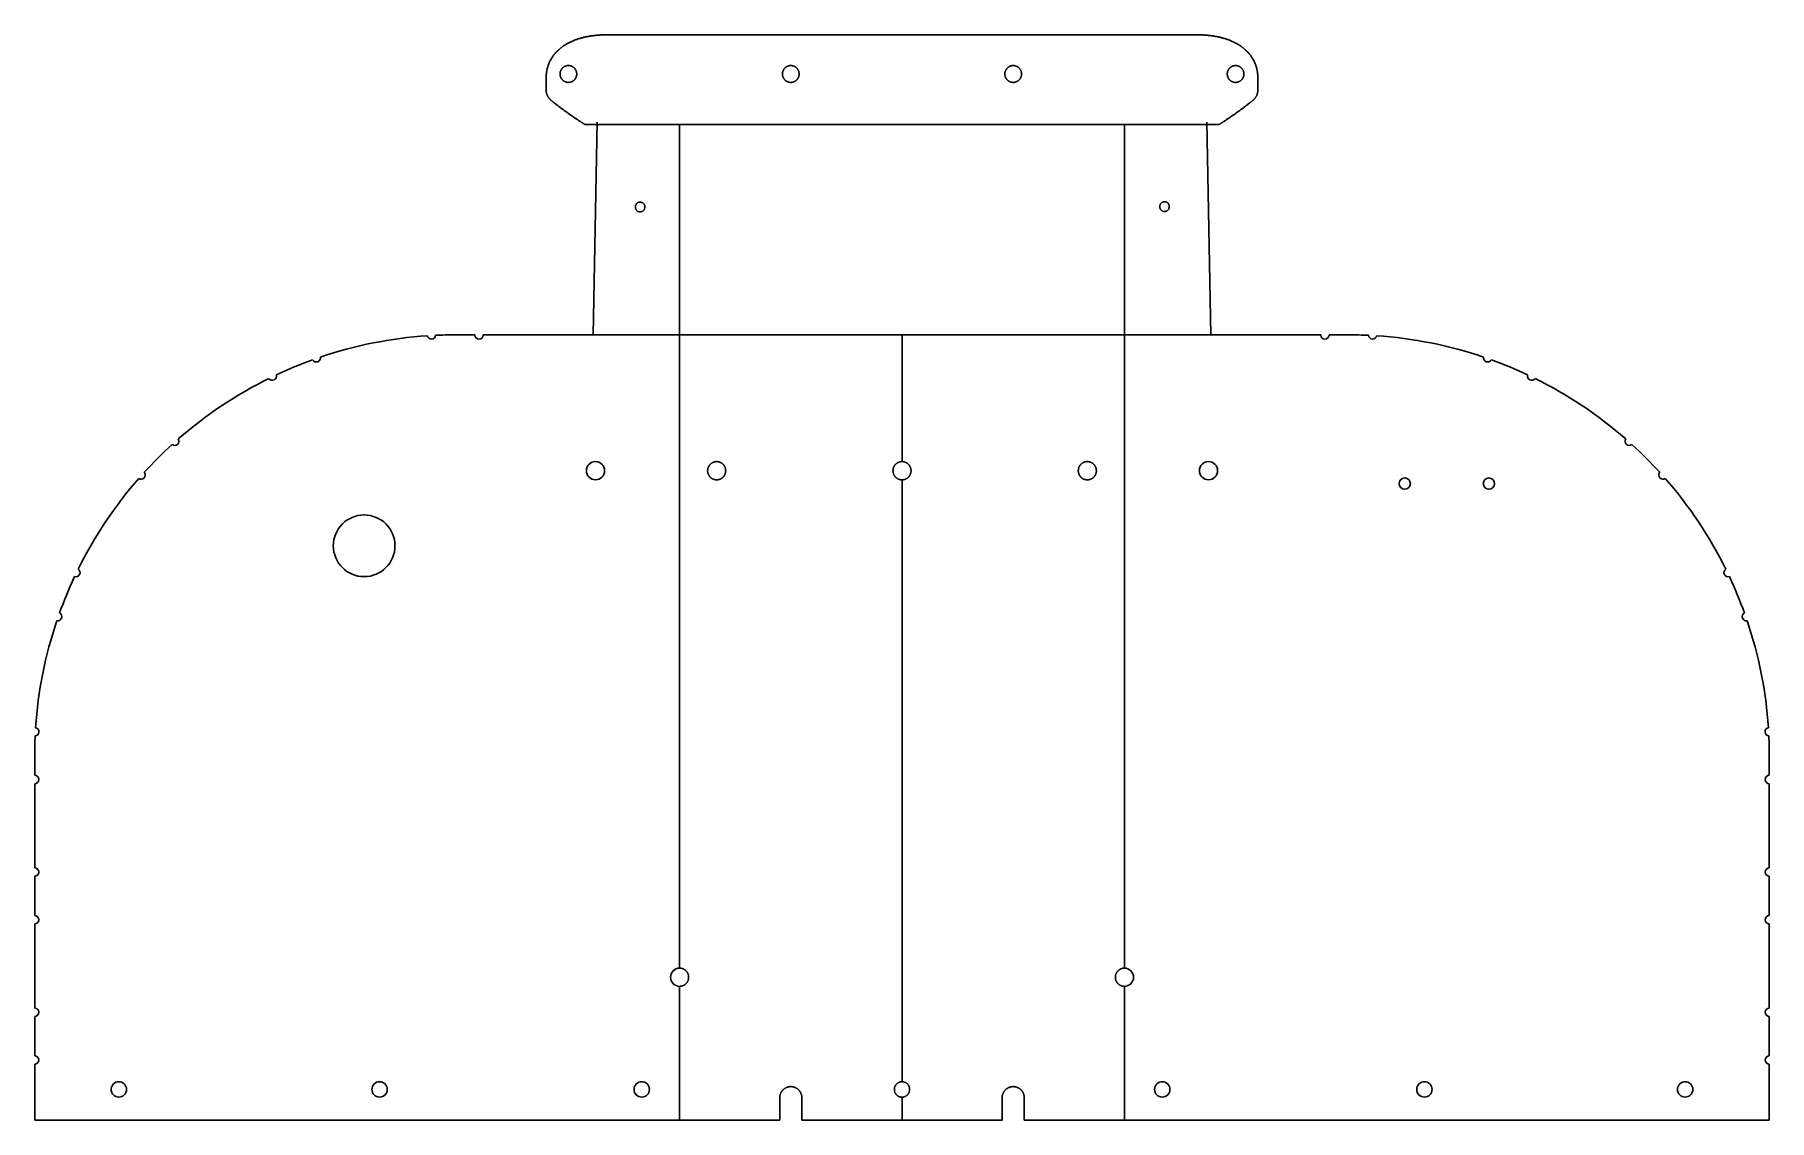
# Model space of a CAD drawing. Header units: millimetres. Extents: x -257 to 362, y 234 to 621.
import ezdxf

# ---------------------------------------------------------------- set-up
doc = ezdxf.new("R2010")
doc.units = ezdxf.units.MM

msp = doc.modelspace()

# ---------------------------------------------------------------- linework, layer by layer
at = {"color": 1}
for p, q in [((-51.72, 621.15), (156.4, 621.15)), ((-74.54, 601.22), (-74.54, 606.15)), ((179.22, 601.22), (179.22, 606.15)), ((165.45, 589.15), (-60.77, 589.15)), ((-57.85, 514.2), (-56.43, 589.92)), ((-26.98, 514.15), (-26.98, 589.15)), ((131.66, 514.15), (131.66, 589.15)), ((162.52, 514.2), (161.11, 589.92)), ((-99.98, 514.15), (-106.98, 514.15)), ((-26.98, 514.15), (-96.98, 514.15)), ((-26.98, 514.15), (-57.85, 514.2)), ((-26.98, 288.4), (-26.98, 514.15)), ((-26.98, 514.15), (52.34, 514.15)), ((-26.98, 288.4), (-26.98, 514.15)), ((131.66, 514.15), (-26.98, 514.15)), ((52.34, 468.97), (52.34, 514.15)), ((52.34, 514.15), (131.66, 514.15)), ((52.34, 468.97), (52.34, 514.15)), ((162.52, 514.2), (131.66, 514.15)), ((201.66, 514.15), (131.66, 514.15)), ((131.66, 288.4), (131.66, 514.15)), ((211.66, 514.15), (204.66, 514.15)), ((52.34, 247.9), (52.34, 462.47)), ((52.34, 247.9), (52.34, 462.47)), ((-256.98, 357.15), (-256.98, 364.15)), ((361.66, 357.15), (361.66, 364.15)), ((-256.98, 324.15), (-256.98, 354.15)), ((361.66, 324.15), (361.66, 354.15)), ((-256.98, 307.15), (-256.98, 321.15)), ((361.66, 307.15), (361.66, 321.15)), ((-256.98, 274.15), (-256.98, 304.15)), ((361.66, 274.15), (361.66, 304.15)), ((-26.98, 234.15), (-26.98, 281.9)), ((131.66, 234.15), (131.66, 281.9)), ((131.66, 234.15), (131.66, 281.9)), ((-256.98, 257.15), (-256.98, 271.15)), ((361.66, 257.15), (361.66, 271.15)), ((-256.98, 234.15), (-256.98, 254.15)), ((361.66, 234.15), (361.66, 254.15)), ((8.72, 234.15), (8.72, 242.15)), ((16.64, 234.15), (16.64, 242.15)), ((52.34, 234.15), (52.34, 242.4)), ((88.03, 234.15), (88.03, 242.15)), ((95.96, 234.15), (95.96, 242.15)), ((-26.98, 234.15), (-256.98, 234.15)), ((8.72, 234.15), (-26.98, 234.15)), ((52.34, 234.15), (16.64, 234.15)), ((88.03, 234.15), (52.34, 234.15)), ((131.66, 234.15), (95.96, 234.15)), ((361.66, 234.15), (131.66, 234.15))]:
    msp.add_line(p, q, dxfattribs=at)
for points in [[(-74.54, 606.15), (-74.54, 606.26), (-74.54, 606.36), (-74.54, 606.47), (-74.53, 606.57), (-74.53, 606.68), (-74.53, 606.78), (-74.52, 606.89), (-74.51, 606.99), (-74.51, 607.1), (-74.5, 607.2), (-74.49, 607.31), (-74.48, 607.41), (-74.47, 607.51), (-74.45, 607.62), (-74.44, 607.72), (-74.43, 607.83), (-74.41, 607.93), (-74.4, 608.04), (-74.38, 608.14), (-74.36, 608.25), (-74.34, 608.35), (-74.32, 608.46), (-74.3, 608.56), (-74.28, 608.66), (-74.26, 608.77), (-74.24, 608.87), (-74.21, 608.97), (-74.19, 609.08), (-74.16, 609.18), (-74.14, 609.28), (-74.11, 609.39), (-74.08, 609.49), (-74.02, 609.7), (-73.95, 609.9), (-73.89, 610.11), (-73.82, 610.31), (-73.74, 610.52), (-73.66, 610.72), (-73.58, 610.92), (-73.5, 611.12), (-73.41, 611.32), (-73.32, 611.51), (-73.22, 611.71), (-73.12, 611.9), (-73.02, 612.09), (-72.92, 612.28), (-72.81, 612.47), (-72.7, 612.66), (-72.58, 612.85), (-72.45, 613.05), (-72.33, 613.24), (-72.2, 613.43), (-72.06, 613.61), (-71.93, 613.8), (-71.79, 613.98), (-71.64, 614.16), (-71.5, 614.33), (-71.35, 614.51), (-71.2, 614.68), (-71.05, 614.85), (-70.89, 615.02), (-70.73, 615.18), (-70.57, 615.34), (-70.41, 615.5), (-70.3, 615.61), (-70.18, 615.72), (-70.07, 615.82), (-69.95, 615.92), (-69.84, 616.02), (-69.72, 616.12), (-69.6, 616.22), (-69.48, 616.32), (-69.36, 616.42), (-69.24, 616.51), (-69.12, 616.61), (-69, 616.7), (-68.87, 616.79), (-68.75, 616.89), (-68.63, 616.98), (-68.5, 617.06), (-68.34, 617.17), (-68.19, 617.28), (-68.03, 617.38), (-67.87, 617.49), (-67.71, 617.59), (-67.54, 617.69), (-67.38, 617.78), (-67.22, 617.88), (-66.97, 618.02), (-66.73, 618.15), (-66.48, 618.28), (-66.23, 618.41), (-65.98, 618.53), (-65.72, 618.65), (-65.47, 618.77), (-65.21, 618.88), (-64.95, 618.99), (-64.69, 619.1), (-64.43, 619.2), (-64.17, 619.3), (-63.91, 619.4), (-63.64, 619.49), (-63.38, 619.58), (-63.11, 619.67), (-62.99, 619.7), (-62.87, 619.74), (-62.74, 619.78), (-62.62, 619.82), (-62.5, 619.85), (-62.19, 619.94), (-61.91, 620.02), (-61.64, 620.09), (-61.36, 620.16), (-61.09, 620.22), (-60.81, 620.28), (-60.53, 620.34), (-60.26, 620.4), (-59.98, 620.46), (-59.7, 620.51)], [(-59.7, 620.51), (-59.42, 620.56), (-59.14, 620.61), (-58.86, 620.65), (-58.58, 620.7), (-58.3, 620.74), (-58.02, 620.78), (-57.92, 620.79), (-57.82, 620.8), (-57.72, 620.81), (-57.62, 620.83), (-57.52, 620.84), (-57.42, 620.85), (-57.32, 620.86), (-57.22, 620.87), (-57.12, 620.88), (-57.02, 620.89), (-56.92, 620.91), (-56.82, 620.92), (-56.72, 620.93), (-56.62, 620.94), (-56.52, 620.94), (-56.42, 620.95), (-56.27, 620.97), (-56.13, 620.98), (-55.99, 620.99), (-55.85, 621), (-55.71, 621.01), (-55.57, 621.02), (-55.43, 621.03), (-55.29, 621.04), (-55.15, 621.05), (-55.01, 621.06), (-54.86, 621.07), (-54.72, 621.08), (-54.58, 621.08), (-54.44, 621.09), (-54.3, 621.1), (-54.16, 621.1), (-54.01, 621.11), (-53.85, 621.11), (-53.7, 621.12), (-53.55, 621.12), (-53.4, 621.13), (-53.24, 621.13), (-53.09, 621.14), (-52.94, 621.14), (-52.79, 621.14), (-52.63, 621.14), (-52.48, 621.15), (-52.33, 621.15), (-52.18, 621.15), (-52.02, 621.15), (-51.87, 621.15), (-51.72, 621.15)], [(164.38, 620.51), (164.1, 620.56), (163.82, 620.61), (163.54, 620.65), (163.26, 620.7), (162.98, 620.74), (162.7, 620.78), (162.6, 620.79), (162.5, 620.8), (162.4, 620.81), (162.3, 620.83), (162.2, 620.84), (162.1, 620.85), (162, 620.86), (161.9, 620.87), (161.8, 620.88), (161.7, 620.89), (161.6, 620.91), (161.49, 620.92), (161.39, 620.93), (161.29, 620.94), (161.19, 620.94), (161.09, 620.95), (160.95, 620.97), (160.81, 620.98), (160.67, 620.99), (160.53, 621), (160.39, 621.01), (160.25, 621.02), (160.11, 621.03), (159.96, 621.04), (159.82, 621.05), (159.68, 621.06), (159.54, 621.07), (159.4, 621.08), (159.26, 621.08), (159.12, 621.09), (158.98, 621.1), (158.83, 621.1), (158.68, 621.11), (158.53, 621.11), (158.38, 621.12), (158.22, 621.12), (158.07, 621.13), (157.92, 621.13), (157.77, 621.14), (157.62, 621.14), (157.46, 621.14), (157.31, 621.14), (157.16, 621.15), (157.01, 621.15), (156.85, 621.15), (156.7, 621.15), (156.55, 621.15), (156.4, 621.15)], [(179.22, 606.15), (179.22, 606.26), (179.22, 606.36), (179.21, 606.47), (179.21, 606.57), (179.21, 606.68), (179.2, 606.78), (179.2, 606.89), (179.19, 606.99), (179.18, 607.1), (179.17, 607.2), (179.16, 607.31), (179.15, 607.41), (179.14, 607.51), (179.13, 607.62), (179.12, 607.72), (179.1, 607.83), (179.09, 607.93), (179.07, 608.04), (179.06, 608.14), (179.04, 608.25), (179.02, 608.35), (179, 608.46), (178.98, 608.56), (178.96, 608.66), (178.94, 608.77), (178.91, 608.87), (178.89, 608.97), (178.86, 609.08), (178.84, 609.18), (178.81, 609.28), (178.78, 609.39), (178.76, 609.49), (178.7, 609.7), (178.63, 609.9), (178.56, 610.11), (178.49, 610.31), (178.42, 610.52), (178.34, 610.72), (178.26, 610.92), (178.17, 611.12), (178.08, 611.32), (177.99, 611.51), (177.9, 611.71), (177.8, 611.9), (177.7, 612.09), (177.59, 612.28), (177.49, 612.47), (177.37, 612.66), (177.25, 612.85), (177.13, 613.05), (177, 613.24), (176.87, 613.43), (176.74, 613.61), (176.6, 613.8), (176.46, 613.98), (176.32, 614.16), (176.18, 614.33), (176.03, 614.51), (175.88, 614.68), (175.72, 614.85), (175.57, 615.02), (175.41, 615.18), (175.25, 615.34), (175.08, 615.5), (174.97, 615.61), (174.86, 615.72), (174.74, 615.82), (174.63, 615.92), (174.51, 616.02), (174.4, 616.12), (174.28, 616.22), (174.16, 616.32), (174.04, 616.42), (173.92, 616.51), (173.8, 616.61), (173.67, 616.7), (173.55, 616.79), (173.43, 616.89), (173.3, 616.98), (173.18, 617.06), (173.02, 617.17), (172.86, 617.28), (172.7, 617.38), (172.54, 617.49), (172.38, 617.59), (172.22, 617.69), (172.06, 617.78), (171.89, 617.88), (171.65, 618.02), (171.4, 618.15), (171.15, 618.28), (170.9, 618.41), (170.65, 618.53), (170.4, 618.65), (170.14, 618.77), (169.89, 618.88), (169.63, 618.99), (169.37, 619.1), (169.11, 619.2), (168.85, 619.3), (168.58, 619.4), (168.32, 619.49), (168.05, 619.58), (167.79, 619.67), (167.66, 619.7), (167.54, 619.74), (167.42, 619.78), (167.3, 619.82), (167.18, 619.85), (166.86, 619.94), (166.59, 620.02), (166.31, 620.09), (166.04, 620.16), (165.76, 620.22), (165.49, 620.28), (165.21, 620.34), (164.93, 620.4), (164.66, 620.46), (164.38, 620.51)], [(-69.3, 605.81), (-69.34, 605.91), (-69.38, 606), (-69.42, 606.1), (-69.46, 606.2), (-69.49, 606.31), (-69.52, 606.41), (-69.54, 606.51), (-69.56, 606.62), (-69.58, 606.72), (-69.59, 606.83), (-69.6, 606.94), (-69.61, 607.04), (-69.61, 607.15), (-69.61, 607.26), (-69.6, 607.37), (-69.59, 607.47), (-69.58, 607.58), (-69.56, 607.68), (-69.54, 607.79), (-69.52, 607.89), (-69.49, 608), (-69.46, 608.1), (-69.42, 608.2), (-69.38, 608.3), (-69.34, 608.4), (-69.3, 608.49), (-69.25, 608.59), (-69.19, 608.68), (-69.14, 608.77), (-69.08, 608.86), (-69.02, 608.95), (-68.95, 609.03), (-68.88, 609.12), (-68.82, 609.19), (-68.75, 609.26), (-68.68, 609.33), (-68.6, 609.4), (-68.53, 609.47), (-68.44, 609.54), (-68.34, 609.61), (-68.24, 609.68), (-68.15, 609.73), (-68.06, 609.78), (-67.97, 609.83), (-67.87, 609.88), (-67.77, 609.92), (-67.68, 609.96), (-67.58, 610), (-67.47, 610.03), (-67.37, 610.06), (-67.27, 610.08), (-67.17, 610.1), (-67.06, 610.12), (-66.96, 610.13), (-66.85, 610.14), (-66.74, 610.15), (-66.64, 610.15)], [(-66.64, 610.15), (-66.53, 610.15), (-66.43, 610.14), (-66.32, 610.13), (-66.21, 610.12), (-66.11, 610.1), (-66.01, 610.08), (-65.9, 610.06), (-65.8, 610.03), (-65.7, 610), (-65.6, 609.96), (-65.5, 609.92), (-65.4, 609.88), (-65.31, 609.83), (-65.21, 609.78), (-65.12, 609.73), (-65.03, 609.68), (-64.94, 609.62), (-64.86, 609.55), (-64.77, 609.49), (-64.69, 609.42), (-64.61, 609.35), (-64.54, 609.27), (-64.46, 609.2), (-64.39, 609.12), (-64.32, 609.03), (-64.26, 608.95), (-64.2, 608.86), (-64.14, 608.77), (-64.08, 608.68), (-64.03, 608.59), (-63.98, 608.49), (-63.93, 608.4), (-63.89, 608.3), (-63.85, 608.2), (-63.82, 608.1), (-63.79, 608), (-63.76, 607.89), (-63.73, 607.79), (-63.71, 607.68), (-63.7, 607.58), (-63.68, 607.47), (-63.67, 607.37), (-63.67, 607.26), (-63.67, 607.15), (-63.67, 607.04), (-63.67, 606.94), (-63.68, 606.83), (-63.7, 606.72), (-63.71, 606.62), (-63.73, 606.51), (-63.76, 606.41), (-63.79, 606.31), (-63.82, 606.2), (-63.85, 606.1), (-63.89, 606), (-63.93, 605.91), (-63.98, 605.81), (-64.03, 605.71), (-64.08, 605.62), (-64.14, 605.53), (-64.2, 605.44), (-64.26, 605.35), (-64.32, 605.27), (-64.39, 605.19), (-64.46, 605.11), (-64.54, 605.03), (-64.61, 604.96), (-64.69, 604.88), (-64.77, 604.82), (-64.86, 604.75), (-64.94, 604.69), (-65.03, 604.63), (-65.12, 604.57), (-65.21, 604.52), (-65.31, 604.47), (-65.4, 604.42), (-65.5, 604.38), (-65.6, 604.34), (-65.7, 604.3), (-65.8, 604.27), (-65.9, 604.24), (-66.01, 604.22), (-66.11, 604.2), (-66.21, 604.18), (-66.32, 604.17), (-66.43, 604.16), (-66.53, 604.15), (-66.64, 604.15), (-66.74, 604.15), (-66.85, 604.16), (-66.96, 604.17), (-67.06, 604.18), (-67.17, 604.2), (-67.27, 604.22), (-67.37, 604.24), (-67.47, 604.27), (-67.58, 604.3), (-67.68, 604.34), (-67.77, 604.38), (-67.87, 604.42), (-67.97, 604.47), (-68.06, 604.52), (-68.15, 604.57), (-68.24, 604.63), (-68.34, 604.69), (-68.44, 604.76), (-68.53, 604.83), (-68.6, 604.9), (-68.68, 604.97), (-68.75, 605.04), (-68.82, 605.11), (-68.88, 605.19), (-68.95, 605.27), (-69.02, 605.35), (-69.08, 605.44), (-69.14, 605.53), (-69.19, 605.62), (-69.25, 605.71), (-69.3, 605.81)], [(9.95, 605.95), (9.91, 606.05), (9.88, 606.15), (9.84, 606.25), (9.81, 606.36), (9.79, 606.46), (9.76, 606.57), (9.75, 606.67), (9.73, 606.78), (9.72, 606.88), (9.71, 606.99), (9.71, 607.1), (9.71, 607.2), (9.71, 607.31), (9.72, 607.42), (9.73, 607.53), (9.75, 607.63), (9.76, 607.74), (9.79, 607.84), (9.81, 607.95), (9.84, 608.05), (9.88, 608.15), (9.91, 608.25), (9.95, 608.35), (10, 608.44), (10.05, 608.54), (10.11, 608.65), (10.18, 608.77), (10.25, 608.87), (10.32, 608.98), (10.41, 609.08), (10.5, 609.2), (10.58, 609.27), (10.65, 609.35), (10.73, 609.42), (10.82, 609.49), (10.9, 609.55), (10.99, 609.62), (11.07, 609.68), (11.16, 609.73), (11.26, 609.78), (11.35, 609.83), (11.45, 609.88), (11.54, 609.92), (11.64, 609.96), (11.74, 610), (11.84, 610.03), (11.94, 610.06), (12.05, 610.08), (12.15, 610.1), (12.26, 610.12), (12.36, 610.13), (12.47, 610.14), (12.57, 610.15), (12.68, 610.15)], [(12.68, 610.15), (12.79, 610.15), (12.89, 610.14), (13, 610.13), (13.1, 610.12), (13.21, 610.1), (13.31, 610.08), (13.41, 610.06), (13.52, 610.03), (13.62, 610), (13.72, 609.96), (13.82, 609.92), (13.91, 609.88), (14.01, 609.83), (14.1, 609.78), (14.2, 609.73), (14.29, 609.68), (14.37, 609.62), (14.46, 609.55), (14.54, 609.49), (14.63, 609.42), (14.7, 609.35), (14.78, 609.27), (14.85, 609.2), (14.93, 609.12), (14.99, 609.03), (15.06, 608.95), (15.12, 608.86), (15.18, 608.77), (15.24, 608.68), (15.29, 608.59), (15.34, 608.49), (15.38, 608.4), (15.43, 608.3), (15.46, 608.2), (15.5, 608.1), (15.53, 608), (15.56, 607.89), (15.58, 607.79), (15.6, 607.68), (15.62, 607.58), (15.63, 607.47), (15.64, 607.37), (15.65, 607.26), (15.65, 607.15), (15.65, 607.04), (15.64, 606.94), (15.63, 606.83), (15.62, 606.72), (15.6, 606.62), (15.58, 606.51), (15.56, 606.41), (15.53, 606.31), (15.5, 606.2), (15.46, 606.1), (15.43, 606), (15.38, 605.91), (15.34, 605.81), (15.29, 605.71), (15.24, 605.62), (15.18, 605.53), (15.12, 605.44), (15.06, 605.35), (14.99, 605.27), (14.93, 605.19), (14.85, 605.11), (14.78, 605.03), (14.7, 604.96), (14.63, 604.88), (14.54, 604.82), (14.46, 604.75), (14.37, 604.69), (14.29, 604.63), (14.2, 604.57), (14.1, 604.52), (14.01, 604.47), (13.91, 604.42), (13.82, 604.38), (13.72, 604.34), (13.62, 604.3), (13.52, 604.27), (13.41, 604.24), (13.31, 604.22), (13.21, 604.2), (13.1, 604.18), (13, 604.17), (12.89, 604.16), (12.79, 604.15), (12.68, 604.15), (12.57, 604.15), (12.47, 604.16), (12.36, 604.17), (12.26, 604.18), (12.15, 604.2), (12.05, 604.22), (11.94, 604.24), (11.84, 604.27), (11.74, 604.3), (11.64, 604.34), (11.54, 604.38), (11.45, 604.42), (11.35, 604.47), (11.26, 604.52), (11.16, 604.57), (11.07, 604.63), (10.99, 604.69), (10.9, 604.75), (10.82, 604.82), (10.73, 604.88), (10.65, 604.96), (10.58, 605.03), (10.5, 605.11), (10.43, 605.19), (10.35, 605.29), (10.27, 605.39), (10.2, 605.5), (10.13, 605.61), (10.07, 605.73), (10.02, 605.82), (9.95, 605.95)], [(89.21, 606.1), (89.18, 606.2), (89.15, 606.31), (89.12, 606.41), (89.09, 606.51), (89.07, 606.62), (89.06, 606.72), (89.04, 606.83), (89.03, 606.94), (89.03, 607.04), (89.03, 607.15), (89.03, 607.26), (89.03, 607.37), (89.04, 607.47), (89.06, 607.58), (89.07, 607.68), (89.09, 607.79), (89.12, 607.89), (89.15, 608), (89.18, 608.1), (89.21, 608.2), (89.25, 608.3), (89.29, 608.4), (89.34, 608.49), (89.39, 608.59), (89.44, 608.68), (89.5, 608.77), (89.56, 608.86), (89.62, 608.95), (89.68, 609.03), (89.75, 609.12), (89.82, 609.2), (89.9, 609.27), (89.97, 609.35), (90.05, 609.42), (90.13, 609.49), (90.22, 609.55), (90.3, 609.62), (90.39, 609.68), (90.48, 609.73), (90.57, 609.78), (90.67, 609.83), (90.76, 609.88), (90.86, 609.92), (90.96, 609.96), (91.06, 610), (91.16, 610.03), (91.26, 610.06), (91.37, 610.08), (91.47, 610.1), (91.57, 610.12), (91.68, 610.13), (91.78, 610.14), (91.89, 610.15), (92, 610.15)], [(92, 610.15), (92.1, 610.15), (92.21, 610.14), (92.31, 610.13), (92.42, 610.12), (92.52, 610.1), (92.63, 610.08), (92.73, 610.06), (92.83, 610.03), (92.94, 610), (93.04, 609.96), (93.13, 609.92), (93.23, 609.88), (93.33, 609.83), (93.42, 609.78), (93.51, 609.73), (93.6, 609.68), (93.69, 609.62), (93.78, 609.55), (93.86, 609.49), (93.94, 609.42), (94.02, 609.35), (94.1, 609.27), (94.17, 609.2), (94.24, 609.12), (94.33, 609.01), (94.4, 608.91), (94.48, 608.8), (94.55, 608.69), (94.61, 608.58), (94.66, 608.49), (94.72, 608.35), (94.76, 608.25), (94.8, 608.15), (94.83, 608.05), (94.86, 607.95), (94.89, 607.84), (94.91, 607.74), (94.93, 607.63), (94.95, 607.53), (94.96, 607.42), (94.96, 607.31), (94.97, 607.2), (94.97, 607.1), (94.96, 606.99), (94.96, 606.88), (94.95, 606.78), (94.93, 606.67), (94.91, 606.57), (94.89, 606.46), (94.86, 606.36), (94.83, 606.25), (94.8, 606.15), (94.76, 606.05), (94.72, 605.95), (94.68, 605.86), (94.63, 605.76), (94.57, 605.65), (94.5, 605.54), (94.43, 605.43), (94.35, 605.32), (94.27, 605.22), (94.17, 605.11), (94.1, 605.03), (94.02, 604.96), (93.94, 604.88), (93.86, 604.82), (93.78, 604.75), (93.69, 604.69), (93.6, 604.63), (93.51, 604.57), (93.42, 604.52), (93.33, 604.47), (93.23, 604.42), (93.13, 604.38), (93.04, 604.34), (92.94, 604.3), (92.83, 604.27), (92.73, 604.24), (92.63, 604.22), (92.52, 604.2), (92.42, 604.18), (92.31, 604.17), (92.21, 604.16), (92.1, 604.15), (92, 604.15), (91.89, 604.15), (91.78, 604.16), (91.68, 604.17), (91.57, 604.18), (91.47, 604.2), (91.37, 604.22), (91.26, 604.24), (91.16, 604.27), (91.06, 604.3), (90.96, 604.34), (90.86, 604.38), (90.76, 604.42), (90.67, 604.47), (90.57, 604.52), (90.48, 604.57), (90.39, 604.63), (90.3, 604.69), (90.22, 604.75), (90.13, 604.82), (90.05, 604.88), (89.97, 604.96), (89.9, 605.03), (89.82, 605.11), (89.75, 605.19), (89.68, 605.27), (89.62, 605.35), (89.56, 605.44), (89.5, 605.53), (89.44, 605.62), (89.39, 605.71), (89.34, 605.81), (89.29, 605.91), (89.25, 606), (89.21, 606.1)], [(168.66, 605.81), (168.61, 605.91), (168.57, 606), (168.53, 606.1), (168.49, 606.2), (168.46, 606.31), (168.43, 606.41), (168.41, 606.51), (168.39, 606.62), (168.37, 606.72), (168.36, 606.83), (168.35, 606.94), (168.34, 607.04), (168.34, 607.15), (168.34, 607.26), (168.35, 607.37), (168.36, 607.47), (168.37, 607.58), (168.39, 607.68), (168.41, 607.79), (168.43, 607.89), (168.46, 608), (168.49, 608.1), (168.53, 608.2), (168.57, 608.3), (168.61, 608.4), (168.66, 608.49), (168.71, 608.59), (168.76, 608.68), (168.81, 608.77), (168.87, 608.86), (168.94, 608.95), (169, 609.03), (169.07, 609.12), (169.14, 609.2), (169.21, 609.27), (169.29, 609.35), (169.37, 609.42), (169.45, 609.49), (169.53, 609.55), (169.62, 609.62), (169.71, 609.68), (169.8, 609.73), (169.89, 609.78), (169.98, 609.83), (170.08, 609.88), (170.18, 609.92), (170.28, 609.96), (170.38, 610), (170.48, 610.03), (170.58, 610.06), (170.68, 610.08), (170.79, 610.1), (170.89, 610.12), (171, 610.13), (171.1, 610.14), (171.21, 610.15), (171.31, 610.15)], [(171.31, 610.15), (171.42, 610.15), (171.53, 610.14), (171.63, 610.13), (171.74, 610.12), (171.84, 610.1), (171.95, 610.08), (172.05, 610.06), (172.15, 610.03), (172.25, 610), (172.35, 609.96), (172.45, 609.92), (172.55, 609.88), (172.64, 609.83), (172.74, 609.78), (172.83, 609.73), (172.92, 609.68), (173.02, 609.61), (173.11, 609.54), (173.2, 609.47), (173.28, 609.4), (173.35, 609.33), (173.42, 609.26), (173.49, 609.19), (173.56, 609.12), (173.63, 609.03), (173.69, 608.95), (173.76, 608.86), (173.81, 608.77), (173.87, 608.68), (173.92, 608.59), (173.97, 608.49), (174.02, 608.4), (174.06, 608.3), (174.1, 608.2), (174.13, 608.1), (174.17, 608), (174.19, 607.89), (174.22, 607.79), (174.24, 607.68), (174.26, 607.58), (174.27, 607.47), (174.28, 607.37), (174.28, 607.26), (174.29, 607.15), (174.28, 607.04), (174.28, 606.94), (174.27, 606.83), (174.26, 606.72), (174.24, 606.62), (174.22, 606.51), (174.19, 606.41), (174.17, 606.31), (174.13, 606.2), (174.1, 606.1), (174.06, 606), (174.02, 605.91), (173.97, 605.81), (173.92, 605.71), (173.87, 605.62), (173.81, 605.53), (173.76, 605.44), (173.69, 605.35), (173.63, 605.27), (173.56, 605.19), (173.49, 605.11), (173.42, 605.04), (173.35, 604.97), (173.28, 604.9), (173.2, 604.83), (173.11, 604.76), (173.02, 604.69), (172.92, 604.63), (172.83, 604.57), (172.74, 604.52), (172.64, 604.47), (172.55, 604.42), (172.45, 604.38), (172.35, 604.34), (172.25, 604.3), (172.15, 604.27), (172.05, 604.24), (171.95, 604.22), (171.84, 604.2), (171.74, 604.18), (171.63, 604.17), (171.53, 604.16), (171.42, 604.15), (171.31, 604.15), (171.21, 604.15), (171.1, 604.16), (171, 604.17), (170.89, 604.18), (170.79, 604.2), (170.68, 604.22), (170.58, 604.24), (170.48, 604.27), (170.38, 604.3), (170.28, 604.34), (170.18, 604.38), (170.08, 604.42), (169.98, 604.47), (169.89, 604.52), (169.8, 604.57), (169.71, 604.63), (169.62, 604.69), (169.53, 604.75), (169.45, 604.82), (169.37, 604.88), (169.29, 604.96), (169.21, 605.03), (169.14, 605.11), (169.07, 605.19), (169, 605.27), (168.94, 605.35), (168.87, 605.44), (168.81, 605.53), (168.76, 605.62), (168.71, 605.71), (168.66, 605.81)], [(-74.54, 601.22), (-74.54, 601.12), (-74.54, 601.01), (-74.53, 600.91), (-74.52, 600.8), (-74.51, 600.7), (-74.49, 600.59), (-74.47, 600.49), (-74.45, 600.38), (-74.43, 600.28), (-74.41, 600.18), (-74.38, 600.08), (-74.35, 599.97), (-74.31, 599.87), (-74.28, 599.77), (-74.24, 599.67), (-74.2, 599.57), (-74.15, 599.47), (-74.11, 599.37), (-74.06, 599.28), (-74, 599.18), (-73.95, 599.08), (-73.89, 598.99), (-73.83, 598.9), (-73.77, 598.8), (-73.71, 598.71), (-73.64, 598.62), (-73.57, 598.53), (-73.5, 598.44), (-73.43, 598.36), (-73.35, 598.27), (-73.27, 598.19), (-73.19, 598.1), (-73.11, 598.02), (-73.02, 597.94), (-72.94, 597.86), (-72.85, 597.79), (-72.76, 597.71), (-72.72, 597.69)], [(179.22, 601.22), (179.22, 601.12), (179.21, 601.01), (179.21, 600.91), (179.2, 600.8), (179.18, 600.7), (179.17, 600.59), (179.15, 600.49), (179.13, 600.38), (179.11, 600.28), (179.08, 600.18), (179.05, 600.08), (179.02, 599.97), (178.99, 599.87), (178.95, 599.77), (178.91, 599.67), (178.87, 599.57), (178.83, 599.47), (178.78, 599.37), (178.73, 599.28), (178.68, 599.18), (178.63, 599.08), (178.57, 598.99), (178.51, 598.9), (178.45, 598.8), (178.38, 598.71), (178.32, 598.62), (178.25, 598.53), (178.18, 598.44), (178.1, 598.36), (178.03, 598.27), (177.95, 598.19), (177.87, 598.1), (177.79, 598.02), (177.7, 597.94), (177.61, 597.86), (177.52, 597.79), (177.43, 597.71), (177.4, 597.69)], [(-72.72, 597.69), (-72.58, 597.58), (-72.44, 597.46), (-72.3, 597.35), (-72.16, 597.24), (-72.02, 597.13), (-71.88, 597.02), (-71.74, 596.91), (-71.59, 596.8), (-71.4, 596.65), (-71.21, 596.5), (-71.02, 596.35), (-70.83, 596.2), (-70.63, 596.05), (-70.44, 595.9), (-70.25, 595.76), (-70.05, 595.61), (-69.86, 595.46), (-69.67, 595.32), (-69.47, 595.17), (-69.28, 595.02), (-69.08, 594.88), (-68.89, 594.73), (-68.69, 594.59), (-68.5, 594.44), (-68.32, 594.31), (-68.14, 594.18), (-67.96, 594.04), (-67.77, 593.91), (-67.59, 593.78), (-67.41, 593.64), (-67.23, 593.51), (-67.04, 593.38), (-66.86, 593.25), (-66.68, 593.12), (-66.49, 592.99), (-66.31, 592.86), (-66.13, 592.73), (-65.94, 592.6), (-65.76, 592.47), (-65.57, 592.34), (-65.38, 592.2), (-65.19, 592.07), (-64.99, 591.93), (-64.8, 591.8), (-64.61, 591.67), (-64.41, 591.54), (-64.22, 591.4), (-64.02, 591.27), (-63.83, 591.14), (-63.63, 591.01), (-63.44, 590.88), (-63.24, 590.75), (-63.05, 590.62), (-62.85, 590.49), (-62.65, 590.36), (-62.46, 590.23), (-62.35, 590.16), (-62.25, 590.09), (-62.14, 590.03), (-62.04, 589.96), (-61.93, 589.89), (-61.83, 589.82), (-61.72, 589.75), (-61.62, 589.69), (-61.51, 589.62), (-61.41, 589.55), (-61.3, 589.49), (-61.19, 589.42), (-61.09, 589.35), (-60.98, 589.28), (-60.88, 589.22), (-60.77, 589.15)], [(165.45, 589.15), (165.55, 589.22), (165.66, 589.28), (165.77, 589.35), (165.87, 589.42), (165.98, 589.49), (166.08, 589.55), (166.19, 589.62), (166.29, 589.69), (166.4, 589.75), (166.5, 589.82), (166.61, 589.89), (166.71, 589.96), (166.82, 590.03), (166.92, 590.09), (167.03, 590.16), (167.13, 590.23), (167.33, 590.36), (167.53, 590.49), (167.72, 590.62), (167.92, 590.75), (168.12, 590.88), (168.31, 591.01), (168.51, 591.14), (168.7, 591.27), (168.89, 591.4), (169.09, 591.54), (169.28, 591.67), (169.48, 591.8), (169.67, 591.93), (169.86, 592.07), (170.06, 592.2), (170.25, 592.34), (170.43, 592.47), (170.62, 592.6), (170.8, 592.73), (170.99, 592.86), (171.17, 592.99), (171.35, 593.12), (171.54, 593.25), (171.72, 593.38), (171.9, 593.51), (172.09, 593.64), (172.27, 593.78), (172.45, 593.91), (172.63, 594.04), (172.81, 594.18), (172.99, 594.31), (173.18, 594.44), (173.37, 594.59), (173.57, 594.73), (173.76, 594.88), (173.96, 595.02), (174.15, 595.17), (174.34, 595.32), (174.54, 595.46), (174.73, 595.61), (174.92, 595.76), (175.12, 595.9), (175.31, 596.05), (175.5, 596.2), (175.7, 596.35), (175.89, 596.5), (176.08, 596.65), (176.27, 596.8), (176.41, 596.91), (176.55, 597.02), (176.7, 597.13), (176.84, 597.24), (176.98, 597.35), (177.12, 597.46), (177.26, 597.58), (177.4, 597.69)], [(-41.05, 561.49), (-40.95, 561.48), (-40.84, 561.47), (-40.74, 561.45), (-40.63, 561.43), (-40.52, 561.39), (-40.4, 561.35), (-40.29, 561.3), (-40.18, 561.24), (-40.08, 561.17), (-39.98, 561.09), (-39.89, 561.01), (-39.8, 560.92), (-39.72, 560.83), (-39.65, 560.73), (-39.58, 560.62), (-39.53, 560.51), (-39.48, 560.4), (-39.43, 560.28), (-39.4, 560.16), (-39.37, 560.04), (-39.36, 559.92), (-39.35, 559.82), (-39.35, 559.71), (-39.35, 559.6), (-39.36, 559.49), (-39.38, 559.37), (-39.41, 559.26), (-39.45, 559.15), (-39.49, 559.04), (-39.53, 558.95), (-39.59, 558.84), (-39.66, 558.73), (-39.73, 558.63), (-39.81, 558.54), (-39.9, 558.45), (-39.99, 558.37), (-40.09, 558.29), (-40.19, 558.23), (-40.3, 558.17), (-40.41, 558.11), (-40.53, 558.07), (-40.63, 558.04), (-40.73, 558.02), (-40.84, 558), (-40.94, 557.99), (-41.05, 557.98), (-41.07, 557.98), (-41.17, 557.99), (-41.28, 558), (-41.38, 558.02), (-41.49, 558.04), (-41.61, 558.08), (-41.72, 558.12), (-41.83, 558.17), (-41.94, 558.23), (-42.04, 558.3), (-42.14, 558.38), (-42.23, 558.46), (-42.32, 558.55), (-42.39, 558.64), (-42.47, 558.75), (-42.53, 558.85), (-42.59, 558.96), (-42.64, 559.07), (-42.68, 559.19), (-42.72, 559.31), (-42.74, 559.43), (-42.76, 559.54), (-42.76, 559.64), (-42.77, 559.74), (-42.76, 559.85), (-42.75, 559.96), (-42.73, 560.09), (-42.7, 560.21), (-42.67, 560.33), (-42.62, 560.44), (-42.57, 560.56), (-42.51, 560.66), (-42.44, 560.77), (-42.37, 560.87), (-42.29, 560.96), (-42.2, 561.04), (-42.1, 561.12), (-42.01, 561.2), (-41.9, 561.26), (-41.79, 561.32), (-41.68, 561.37), (-41.57, 561.41), (-41.46, 561.44), (-41.36, 561.46), (-41.25, 561.48), (-41.15, 561.48), (-41.05, 561.49)], [(145.98, 558.12), (145.87, 558.12), (145.77, 558.13), (145.66, 558.15), (145.56, 558.17), (145.44, 558.21), (145.33, 558.25), (145.21, 558.3), (145.11, 558.36), (145, 558.43), (144.9, 558.5), (144.81, 558.59), (144.73, 558.67), (144.64, 558.77), (144.57, 558.87), (144.5, 558.97), (144.45, 559.08), (144.39, 559.2), (144.35, 559.31), (144.32, 559.43), (144.29, 559.55), (144.27, 559.68), (144.26, 559.8), (144.26, 559.93), (144.27, 560.05), (144.29, 560.18), (144.31, 560.3), (144.35, 560.42), (144.39, 560.53), (144.44, 560.65), (144.5, 560.76), (144.57, 560.86), (144.64, 560.96), (144.72, 561.06), (144.8, 561.15), (144.9, 561.23), (145, 561.31), (145.1, 561.37), (145.2, 561.43), (145.32, 561.49), (145.43, 561.53), (145.53, 561.56), (145.64, 561.59), (145.74, 561.61), (145.85, 561.62), (145.95, 561.62), (145.97, 561.62), (146.08, 561.62), (146.18, 561.61), (146.29, 561.59), (146.39, 561.57), (146.51, 561.54), (146.62, 561.49), (146.73, 561.44), (146.84, 561.38), (146.94, 561.32), (147.04, 561.24), (147.13, 561.16), (147.22, 561.07), (147.3, 560.98), (147.37, 560.88), (147.44, 560.77), (147.5, 560.67), (147.55, 560.55), (147.59, 560.44), (147.63, 560.32), (147.65, 560.19), (147.67, 560.08), (147.68, 559.97), (147.68, 559.87), (147.68, 559.76), (147.66, 559.64), (147.65, 559.53), (147.62, 559.43), (147.59, 559.32), (147.56, 559.22), (147.52, 559.13), (147.46, 559.02), (147.4, 558.91), (147.33, 558.81), (147.25, 558.71), (147.16, 558.62), (147.08, 558.54), (146.98, 558.46), (146.88, 558.39), (146.77, 558.32), (146.66, 558.27), (146.55, 558.22), (146.45, 558.19), (146.34, 558.16), (146.24, 558.14), (146.13, 558.13), (146.03, 558.12), (145.98, 558.12)], [(-13.76, 462.47), (-13.87, 462.47), (-13.99, 462.48), (-14.1, 462.49), (-14.22, 462.5), (-14.33, 462.52), (-14.44, 462.54), (-14.56, 462.57), (-14.67, 462.6), (-14.78, 462.63), (-14.88, 462.67), (-14.99, 462.72), (-15.1, 462.76), (-15.2, 462.81), (-15.3, 462.87), (-15.4, 462.92), (-15.5, 462.98), (-15.6, 463.05), (-15.69, 463.12), (-15.78, 463.19), (-15.87, 463.26), (-15.95, 463.34), (-16.04, 463.42), (-16.12, 463.5), (-16.19, 463.59), (-16.27, 463.68), (-16.34, 463.77), (-16.4, 463.87), (-16.47, 463.96), (-16.53, 464.06), (-16.59, 464.16), (-16.64, 464.26), (-16.69, 464.37), (-16.73, 464.47), (-16.78, 464.58), (-16.81, 464.69), (-16.85, 464.8), (-16.88, 464.91), (-16.91, 465.03), (-16.93, 465.14), (-16.95, 465.26), (-16.96, 465.37), (-16.97, 465.49), (-16.98, 465.6), (-16.98, 465.72), (-16.98, 465.83), (-16.97, 465.95), (-16.96, 466.07), (-16.95, 466.18), (-16.93, 466.3), (-16.91, 466.41), (-16.88, 466.52), (-16.85, 466.63), (-16.81, 466.74), (-16.78, 466.85), (-16.73, 466.96), (-16.69, 467.07), (-16.64, 467.17), (-16.59, 467.28), (-16.53, 467.38), (-16.47, 467.48), (-16.4, 467.57), (-16.34, 467.67), (-16.27, 467.76), (-16.19, 467.85), (-16.12, 467.93), (-16.04, 468.02), (-15.95, 468.1), (-15.87, 468.17), (-15.78, 468.25), (-15.69, 468.32), (-15.6, 468.39), (-15.5, 468.45), (-15.41, 468.51), (-15.33, 468.56), (-15.24, 468.6), (-15.15, 468.65), (-15.06, 468.69), (-14.96, 468.73), (-14.87, 468.77), (-14.78, 468.8), (-14.65, 468.84), (-14.53, 468.87), (-14.4, 468.9), (-14.27, 468.93), (-14.15, 468.94), (-14.02, 468.96), (-13.89, 468.97), (-13.76, 468.97)], [(-13.76, 468.97), (-13.64, 468.97), (-13.53, 468.96), (-13.42, 468.95), (-13.3, 468.94), (-13.19, 468.92), (-13.08, 468.89), (-12.96, 468.87), (-12.85, 468.84), (-12.74, 468.8), (-12.63, 468.76), (-12.53, 468.72), (-12.42, 468.67), (-12.32, 468.62), (-12.22, 468.57), (-12.12, 468.51), (-12.02, 468.45), (-11.92, 468.39), (-11.83, 468.32), (-11.74, 468.25), (-11.65, 468.17), (-11.57, 468.1), (-11.48, 468.02), (-11.4, 467.93), (-11.33, 467.85), (-11.25, 467.76), (-11.18, 467.67), (-11.11, 467.57), (-11.05, 467.48), (-10.99, 467.38), (-10.93, 467.28), (-10.88, 467.17), (-10.83, 467.07), (-10.78, 466.96), (-10.74, 466.85), (-10.7, 466.74), (-10.67, 466.63), (-10.64, 466.52), (-10.61, 466.41), (-10.59, 466.3), (-10.57, 466.18), (-10.56, 466.07), (-10.55, 465.95), (-10.54, 465.83), (-10.54, 465.72), (-10.54, 465.6), (-10.55, 465.49), (-10.56, 465.37), (-10.57, 465.26), (-10.59, 465.14), (-10.61, 465.03), (-10.64, 464.91), (-10.67, 464.8), (-10.7, 464.69), (-10.74, 464.58), (-10.78, 464.47), (-10.83, 464.37), (-10.88, 464.26), (-10.93, 464.16), (-10.99, 464.06), (-11.05, 463.96), (-11.11, 463.87), (-11.18, 463.77), (-11.25, 463.68), (-11.33, 463.59), (-11.4, 463.5), (-11.48, 463.42), (-11.57, 463.34), (-11.65, 463.26), (-11.74, 463.19), (-11.83, 463.12), (-11.92, 463.05), (-12.02, 462.98), (-12.12, 462.92), (-12.22, 462.87), (-12.32, 462.81), (-12.42, 462.76), (-12.53, 462.72), (-12.63, 462.67), (-12.74, 462.63), (-12.85, 462.6), (-12.96, 462.57), (-13.08, 462.54), (-13.19, 462.52), (-13.3, 462.5), (-13.42, 462.49), (-13.53, 462.48), (-13.64, 462.47), (-13.76, 462.47)], [(52.34, 462.47), (52.22, 462.47), (52.11, 462.48), (51.99, 462.49), (51.88, 462.5), (51.77, 462.52), (51.65, 462.54), (51.54, 462.57), (51.43, 462.6), (51.32, 462.63), (51.21, 462.67), (51.11, 462.72), (51, 462.76), (50.9, 462.81), (50.8, 462.87), (50.7, 462.92), (50.6, 462.98), (50.5, 463.05), (50.41, 463.12), (50.32, 463.19), (50.23, 463.26), (50.14, 463.34), (50.06, 463.42), (49.98, 463.5), (49.91, 463.59), (49.83, 463.68), (49.76, 463.77), (49.69, 463.87), (49.63, 463.96), (49.57, 464.06), (49.51, 464.16), (49.46, 464.26), (49.41, 464.37), (49.36, 464.47), (49.32, 464.58), (49.28, 464.69), (49.25, 464.8), (49.22, 464.91), (49.19, 465.03), (49.17, 465.14), (49.15, 465.26), (49.14, 465.37), (49.13, 465.49), (49.12, 465.6), (49.12, 465.72), (49.12, 465.83), (49.13, 465.95), (49.14, 466.07), (49.15, 466.18), (49.17, 466.3), (49.19, 466.41), (49.22, 466.52), (49.25, 466.63), (49.28, 466.74), (49.32, 466.85), (49.36, 466.96), (49.41, 467.07), (49.46, 467.17), (49.51, 467.28), (49.57, 467.38), (49.63, 467.48), (49.69, 467.57), (49.76, 467.67), (49.83, 467.76), (49.91, 467.85), (49.98, 467.93), (50.06, 468.02), (50.14, 468.1), (50.23, 468.17), (50.32, 468.25), (50.41, 468.32), (50.5, 468.39), (50.6, 468.45), (50.7, 468.51), (50.8, 468.57), (50.9, 468.62), (51, 468.67), (51.11, 468.72), (51.21, 468.76), (51.32, 468.8), (51.43, 468.84), (51.54, 468.87), (51.65, 468.89), (51.77, 468.92), (51.88, 468.94), (51.99, 468.95), (52.11, 468.96), (52.22, 468.97), (52.34, 468.97)], [(52.34, 468.97), (52.45, 468.97), (52.57, 468.96), (52.68, 468.95), (52.8, 468.94), (52.91, 468.92), (53.02, 468.89), (53.13, 468.87), (53.24, 468.84), (53.35, 468.8), (53.46, 468.76), (53.57, 468.72), (53.68, 468.67), (53.78, 468.62), (53.88, 468.57), (53.98, 468.51), (54.08, 468.45), (54.17, 468.39), (54.27, 468.32), (54.36, 468.25), (54.45, 468.17), (54.53, 468.1), (54.61, 468.02), (54.69, 467.93), (54.77, 467.85), (54.84, 467.76), (54.92, 467.67), (54.98, 467.57), (55.05, 467.48), (55.11, 467.38), (55.16, 467.28), (55.22, 467.17), (55.27, 467.07), (55.31, 466.96), (55.36, 466.85), (55.39, 466.74), (55.43, 466.63), (55.46, 466.52), (55.48, 466.41), (55.51, 466.3), (55.53, 466.18), (55.54, 466.07), (55.55, 465.95), (55.56, 465.83), (55.56, 465.72), (55.56, 465.6), (55.55, 465.49), (55.54, 465.37), (55.53, 465.26), (55.51, 465.14), (55.48, 465.03), (55.46, 464.91), (55.43, 464.8), (55.39, 464.69), (55.36, 464.58), (55.31, 464.47), (55.27, 464.37), (55.22, 464.26), (55.16, 464.16), (55.11, 464.06), (55.05, 463.96), (54.98, 463.87), (54.92, 463.77), (54.84, 463.68), (54.77, 463.59), (54.69, 463.5), (54.61, 463.42), (54.53, 463.34), (54.45, 463.26), (54.36, 463.19), (54.27, 463.12), (54.17, 463.05), (54.08, 462.98), (53.98, 462.92), (53.88, 462.87), (53.78, 462.81), (53.68, 462.76), (53.57, 462.72), (53.46, 462.67), (53.35, 462.63), (53.24, 462.6), (53.13, 462.57), (53.02, 462.54), (52.91, 462.52), (52.8, 462.5), (52.68, 462.49), (52.57, 462.48), (52.45, 462.47), (52.34, 462.47)], [(118.44, 462.47), (118.32, 462.47), (118.21, 462.48), (118.09, 462.49), (117.98, 462.5), (117.86, 462.52), (117.75, 462.54), (117.64, 462.57), (117.53, 462.6), (117.42, 462.63), (117.31, 462.67), (117.2, 462.72), (117.1, 462.76), (117, 462.81), (116.89, 462.87), (116.79, 462.92), (116.7, 462.98), (116.6, 463.05), (116.51, 463.12), (116.42, 463.19), (116.33, 463.26), (116.24, 463.34), (116.16, 463.42), (116.08, 463.5), (116, 463.59), (115.93, 463.68), (115.86, 463.77), (115.79, 463.87), (115.73, 463.96), (115.67, 464.06), (115.61, 464.16), (115.56, 464.26), (115.51, 464.37), (115.46, 464.47), (115.42, 464.58), (115.38, 464.69), (115.35, 464.8), (115.32, 464.91), (115.29, 465.03), (115.27, 465.14), (115.25, 465.26), (115.23, 465.37), (115.22, 465.49), (115.22, 465.6), (115.22, 465.72), (115.22, 465.83), (115.22, 465.95), (115.23, 466.07), (115.25, 466.18), (115.27, 466.3), (115.29, 466.41), (115.32, 466.52), (115.35, 466.63), (115.38, 466.74), (115.42, 466.85), (115.46, 466.96), (115.51, 467.07), (115.56, 467.17), (115.61, 467.28), (115.67, 467.38), (115.73, 467.48), (115.79, 467.57), (115.86, 467.67), (115.93, 467.76), (116, 467.85), (116.08, 467.93), (116.16, 468.02), (116.24, 468.1), (116.33, 468.17), (116.42, 468.25), (116.51, 468.32), (116.6, 468.39), (116.7, 468.45), (116.79, 468.51), (116.89, 468.57), (117, 468.62), (117.1, 468.67), (117.2, 468.72), (117.31, 468.76), (117.42, 468.8), (117.53, 468.84), (117.64, 468.87), (117.75, 468.89), (117.86, 468.92), (117.98, 468.94), (118.09, 468.95), (118.21, 468.96), (118.32, 468.97), (118.44, 468.97)], [(118.44, 468.97), (118.55, 468.97), (118.67, 468.96), (118.78, 468.95), (118.89, 468.94), (119.01, 468.92), (119.12, 468.89), (119.23, 468.87), (119.34, 468.84), (119.45, 468.8), (119.56, 468.76), (119.67, 468.72), (119.77, 468.67), (119.88, 468.62), (119.98, 468.57), (120.08, 468.51), (120.18, 468.45), (120.27, 468.39), (120.37, 468.32), (120.46, 468.25), (120.54, 468.17), (120.63, 468.1), (120.71, 468.02), (120.79, 467.93), (120.87, 467.85), (120.94, 467.76), (121.01, 467.67), (121.08, 467.57), (121.14, 467.48), (121.2, 467.38), (121.26, 467.28), (121.32, 467.17), (121.36, 467.07), (121.41, 466.96), (121.45, 466.85), (121.49, 466.74), (121.53, 466.63), (121.56, 466.52), (121.58, 466.41), (121.6, 466.3), (121.62, 466.18), (121.64, 466.07), (121.65, 465.95), (121.65, 465.83), (121.66, 465.72), (121.65, 465.6), (121.65, 465.49), (121.64, 465.37), (121.62, 465.26), (121.6, 465.14), (121.58, 465.03), (121.56, 464.91), (121.53, 464.8), (121.49, 464.69), (121.45, 464.58), (121.41, 464.47), (121.36, 464.37), (121.32, 464.26), (121.26, 464.16), (121.2, 464.06), (121.14, 463.96), (121.08, 463.87), (121.01, 463.77), (120.94, 463.68), (120.87, 463.59), (120.79, 463.5), (120.71, 463.42), (120.63, 463.34), (120.54, 463.26), (120.46, 463.19), (120.37, 463.12), (120.27, 463.05), (120.18, 462.98), (120.09, 462.93), (120, 462.88), (119.92, 462.83), (119.83, 462.79), (119.73, 462.74), (119.64, 462.71), (119.55, 462.67), (119.45, 462.64), (119.33, 462.6), (119.2, 462.56), (119.08, 462.53), (118.95, 462.51), (118.82, 462.49), (118.69, 462.48), (118.57, 462.47), (118.44, 462.47)], [(-26.98, 288.4), (-26.86, 288.4), (-26.75, 288.39), (-26.64, 288.38), (-26.52, 288.37), (-26.41, 288.35), (-26.3, 288.33), (-26.18, 288.3), (-26.07, 288.27), (-25.96, 288.24), (-25.85, 288.2), (-25.75, 288.15), (-25.64, 288.11), (-25.54, 288.06), (-25.44, 288), (-25.34, 287.95), (-25.24, 287.89), (-25.14, 287.82), (-25.05, 287.75), (-24.96, 287.68), (-24.87, 287.61), (-24.79, 287.53), (-24.7, 287.45), (-24.62, 287.37), (-24.55, 287.28), (-24.47, 287.19), (-24.4, 287.1), (-24.33, 287), (-24.27, 286.91), (-24.21, 286.81), (-24.15, 286.71), (-24.1, 286.61), (-24.05, 286.5), (-24, 286.39), (-23.96, 286.29), (-23.92, 286.18), (-23.89, 286.07), (-23.86, 285.95), (-23.83, 285.84), (-23.81, 285.73), (-23.79, 285.61), (-23.78, 285.5), (-23.77, 285.38), (-23.76, 285.27), (-23.76, 285.15), (-23.76, 285.04), (-23.77, 284.92), (-23.78, 284.8), (-23.79, 284.69), (-23.81, 284.57), (-23.83, 284.46), (-23.86, 284.35), (-23.89, 284.24), (-23.92, 284.13), (-23.96, 284.02), (-24, 283.91), (-24.05, 283.8), (-24.1, 283.7), (-24.15, 283.59), (-24.21, 283.49), (-24.27, 283.39), (-24.33, 283.3), (-24.4, 283.2), (-24.47, 283.11), (-24.55, 283.02), (-24.62, 282.94), (-24.7, 282.85), (-24.79, 282.77), (-24.87, 282.7), (-24.96, 282.62), (-25.05, 282.55), (-25.14, 282.48), (-25.24, 282.42), (-25.34, 282.36), (-25.44, 282.3), (-25.54, 282.25), (-25.64, 282.2), (-25.75, 282.15), (-25.85, 282.11), (-25.96, 282.07), (-26.07, 282.03), (-26.18, 282), (-26.3, 281.98), (-26.41, 281.95), (-26.52, 281.93), (-26.64, 281.92), (-26.75, 281.91), (-26.86, 281.9), (-26.98, 281.9)], [(131.66, 288.4), (131.54, 288.4), (131.43, 288.39), (131.31, 288.38), (131.2, 288.37), (131.08, 288.35), (130.97, 288.33), (130.86, 288.3), (130.75, 288.27), (130.64, 288.24), (130.53, 288.2), (130.42, 288.15), (130.32, 288.11), (130.22, 288.06), (130.11, 288), (130.01, 287.95), (129.92, 287.89), (129.82, 287.82), (129.73, 287.75), (129.64, 287.68), (129.55, 287.61), (129.46, 287.53), (129.38, 287.45), (129.3, 287.37), (129.22, 287.28), (129.15, 287.19), (129.08, 287.1), (129.01, 287), (128.95, 286.91), (128.89, 286.81), (128.83, 286.71), (128.78, 286.61), (128.73, 286.5), (128.68, 286.39), (128.64, 286.29), (128.6, 286.18), (128.57, 286.07), (128.54, 285.95), (128.51, 285.84), (128.49, 285.73), (128.47, 285.61), (128.45, 285.5), (128.44, 285.38), (128.44, 285.27), (128.44, 285.15), (128.44, 285.04), (128.44, 284.92), (128.45, 284.8), (128.47, 284.69), (128.49, 284.57), (128.51, 284.46), (128.54, 284.35), (128.57, 284.24), (128.6, 284.13), (128.64, 284.02), (128.68, 283.91), (128.73, 283.8), (128.78, 283.7), (128.83, 283.59), (128.89, 283.49), (128.95, 283.39), (129.01, 283.3), (129.08, 283.2), (129.15, 283.11), (129.22, 283.02), (129.3, 282.94), (129.38, 282.85), (129.46, 282.77), (129.55, 282.7), (129.64, 282.62), (129.73, 282.55), (129.82, 282.48), (129.92, 282.42), (130.01, 282.36), (130.11, 282.3), (130.22, 282.25), (130.32, 282.2), (130.42, 282.15), (130.53, 282.11), (130.64, 282.07), (130.75, 282.03), (130.86, 282), (130.97, 281.98), (131.08, 281.95), (131.2, 281.93), (131.31, 281.92), (131.43, 281.91), (131.54, 281.9), (131.66, 281.9)], [(52.34, 247.9), (52.22, 247.9), (52.1, 247.89), (51.97, 247.88), (51.85, 247.86), (51.74, 247.83), (51.62, 247.8), (51.48, 247.76), (51.34, 247.71), (51.21, 247.65), (51.08, 247.59), (50.95, 247.52), (50.83, 247.44), (50.71, 247.35), (50.59, 247.26), (50.48, 247.16), (50.38, 247.06), (50.28, 246.95), (50.19, 246.84), (50.1, 246.72), (50.02, 246.6), (49.95, 246.47), (49.88, 246.34), (49.82, 246.2), (49.77, 246.07), (49.72, 245.93), (49.69, 245.78), (49.66, 245.64), (49.64, 245.49), (49.62, 245.35), (49.61, 245.2), (49.62, 245.05), (49.63, 244.91), (49.64, 244.76), (49.67, 244.61), (49.7, 244.47), (49.74, 244.33), (49.79, 244.19), (49.84, 244.05), (49.9, 243.92), (49.97, 243.79), (50.05, 243.66), (50.13, 243.54), (50.22, 243.43), (50.31, 243.31), (50.41, 243.21), (50.52, 243.11), (50.63, 243.01), (50.75, 242.92), (50.87, 242.84), (50.99, 242.76), (51.12, 242.69), (51.25, 242.63), (51.39, 242.57), (51.52, 242.53), (51.64, 242.49), (51.76, 242.46), (51.88, 242.44), (52, 242.42), (52.12, 242.41), (52.24, 242.4), (52.34, 242.4)], [(52.34, 242.4), (52.46, 242.4), (52.58, 242.41), (52.7, 242.43), (52.82, 242.45), (52.94, 242.47), (53.06, 242.5), (53.2, 242.54), (53.34, 242.59), (53.47, 242.65), (53.6, 242.71), (53.73, 242.79), (53.85, 242.86), (53.97, 242.95), (54.08, 243.04), (54.19, 243.14), (54.3, 243.24), (54.4, 243.35), (54.49, 243.46), (54.58, 243.58), (54.66, 243.71), (54.73, 243.83), (54.8, 243.96), (54.85, 244.1), (54.91, 244.24), (54.95, 244.38), (54.99, 244.52), (55.02, 244.66), (55.04, 244.81), (55.06, 244.96), (55.06, 245.1), (55.06, 245.25), (55.05, 245.4), (55.03, 245.54), (55.01, 245.69), (54.98, 245.83), (54.94, 245.97), (54.89, 246.11), (54.84, 246.25), (54.77, 246.38), (54.71, 246.51), (54.63, 246.64), (54.55, 246.76), (54.46, 246.88), (54.36, 246.99), (54.26, 247.1), (54.16, 247.2), (54.05, 247.29), (53.93, 247.38), (53.81, 247.46), (53.69, 247.54), (53.56, 247.61), (53.43, 247.67), (53.29, 247.73), (53.15, 247.78), (53.04, 247.81), (52.92, 247.84), (52.8, 247.86), (52.68, 247.88), (52.56, 247.89), (52.44, 247.9), (52.34, 247.9)], [(8.72, 242.15), (8.72, 242.26), (8.72, 242.37), (8.73, 242.47), (8.74, 242.58), (8.75, 242.69), (8.77, 242.79), (8.78, 242.9), (8.81, 243), (8.83, 243.11), (8.86, 243.21), (8.9, 243.35), (8.94, 243.48), (8.99, 243.62), (9.05, 243.75), (9.1, 243.88), (9.17, 244.01), (9.24, 244.13), (9.31, 244.25), (9.36, 244.34), (9.43, 244.44), (9.5, 244.54), (9.57, 244.63), (9.66, 244.74), (9.74, 244.83), (9.82, 244.92), (9.9, 245.01), (9.99, 245.09), (10.09, 245.17), (10.19, 245.27), (10.3, 245.35), (10.42, 245.44), (10.54, 245.52), (10.66, 245.59), (10.78, 245.66), (10.91, 245.73), (11.03, 245.79), (11.16, 245.85), (11.3, 245.9), (11.43, 245.95), (11.56, 245.99), (11.7, 246.03), (11.84, 246.06), (11.98, 246.09), (12.12, 246.11), (12.26, 246.13), (12.4, 246.14), (12.54, 246.15), (12.68, 246.15), (12.82, 246.15), (12.96, 246.14), (13.1, 246.13), (13.24, 246.11), (13.38, 246.09), (13.52, 246.06), (13.66, 246.03), (13.8, 245.99), (13.93, 245.95), (14.06, 245.9), (14.2, 245.85), (14.33, 245.79), (14.45, 245.73), (14.58, 245.66), (14.7, 245.59), (14.82, 245.52), (14.94, 245.44), (15.05, 245.35), (15.17, 245.27), (15.27, 245.17), (15.37, 245.09), (15.45, 245.01), (15.54, 244.92), (15.62, 244.83), (15.7, 244.74), (15.77, 244.66), (15.84, 244.56), (15.91, 244.46), (15.98, 244.36), (16.05, 244.25), (16.12, 244.13), (16.19, 244.01), (16.26, 243.88), (16.31, 243.75), (16.37, 243.62), (16.42, 243.48), (16.46, 243.35), (16.49, 243.24), (16.52, 243.14), (16.55, 243.04), (16.57, 242.93), (16.59, 242.83), (16.6, 242.72), (16.62, 242.61), (16.63, 242.51), (16.64, 242.4), (16.64, 242.29), (16.64, 242.19), (16.64, 242.15)], [(88.03, 242.15), (88.03, 242.26), (88.04, 242.37), (88.05, 242.47), (88.06, 242.58), (88.07, 242.69), (88.08, 242.79), (88.1, 242.9), (88.12, 243), (88.15, 243.11), (88.17, 243.21), (88.21, 243.35), (88.26, 243.48), (88.31, 243.62), (88.36, 243.75), (88.42, 243.88), (88.48, 244.01), (88.55, 244.13), (88.63, 244.25), (88.68, 244.34), (88.75, 244.44), (88.82, 244.54), (88.89, 244.63), (88.97, 244.74), (89.05, 244.83), (89.14, 244.92), (89.22, 245.01), (89.31, 245.09), (89.4, 245.17), (89.51, 245.27), (89.62, 245.35), (89.74, 245.44), (89.85, 245.52), (89.98, 245.59), (90.1, 245.66), (90.22, 245.73), (90.35, 245.79), (90.48, 245.85), (90.61, 245.9), (90.75, 245.95), (90.88, 245.99), (91.02, 246.03), (91.15, 246.06), (91.29, 246.09), (91.43, 246.11), (91.57, 246.13), (91.71, 246.14), (91.86, 246.15), (92, 246.15), (92.14, 246.15), (92.28, 246.14), (92.42, 246.13), (92.56, 246.11), (92.7, 246.09), (92.84, 246.06), (92.98, 246.03), (93.11, 245.99), (93.25, 245.95), (93.38, 245.9), (93.51, 245.85), (93.64, 245.79), (93.77, 245.73), (93.9, 245.66), (94.02, 245.59), (94.14, 245.52), (94.26, 245.44), (94.37, 245.35), (94.48, 245.27), (94.59, 245.17), (94.68, 245.09), (94.77, 245.01), (94.86, 244.92), (94.94, 244.83), (95.02, 244.74), (95.09, 244.66), (95.16, 244.56), (95.23, 244.46), (95.3, 244.36), (95.37, 244.25), (95.44, 244.13), (95.51, 244.01), (95.57, 243.88), (95.63, 243.75), (95.69, 243.62), (95.74, 243.48), (95.78, 243.35), (95.81, 243.24), (95.84, 243.14), (95.86, 243.04), (95.89, 242.93), (95.9, 242.83), (95.92, 242.72), (95.93, 242.61), (95.95, 242.51), (95.95, 242.4), (95.96, 242.29), (95.96, 242.19), (95.96, 242.15)]]:
    msp.add_lwpolyline(points, dxfattribs=at)
for centre, radius in [((-56.98, 465.72), 3.25), ((161.66, 465.72), 3.25), ((231.66, 461.15), 2), ((261.66, 461.15), 2), ((-139.48, 438.95), 11), ((-226.98, 245.15), 2.75), ((-133.98, 245.15), 2.75), ((-40.48, 245.15), 2.75), ((145.16, 245.15), 2.75), ((238.66, 245.15), 2.75), ((331.66, 245.15), 2.75)]:
    msp.add_circle(centre, radius, dxfattribs=at)
for centre, radius, start, end in [((-106.98, 364.15), 150, 93.80838, 108.69162), ((-115.48, 514.15), 1.5, 192.7574, 353.72919), ((-106.98, 364.15), 150, 90, 92.67821), ((-98.48, 514.15), 1.5, 180, 0), ((203.16, 514.15), 1.5, 180, 360), ((211.66, 364.15), 150, 87.32179, 90), ((220.16, 514.15), 1.5, 186.27081, 347.2426), ((211.66, 364.15), 150, 71.30838, 86.19162), ((-106.98, 364.15), 150, 109.82179, 115.17821), ((-156.53, 505.99), 1.5, 208.77081, 9.7426), ((261.21, 505.99), 1.5, 170.2574, 331.22919), ((211.66, 364.15), 150, 64.82179, 70.17821), ((-106.98, 364.15), 150, 116.30838, 131.19162), ((-172.23, 499.48), 1.5, 215.2574, 16.22919), ((276.91, 499.48), 1.5, 163.77081, 324.7426), ((211.66, 364.15), 150, 48.80838, 63.69162), ((-207.03, 476.23), 1.5, 231.27081, 32.2426), ((311.71, 476.23), 1.5, 147.7574, 308.72919), ((-106.98, 364.15), 150, 132.32179, 137.67821), ((211.66, 364.15), 150, 42.32179, 47.67821), ((-219.06, 464.21), 1.5, 237.7574, 38.72919), ((323.73, 464.21), 1.5, 141.27081, 302.2426), ((-106.98, 364.15), 150, 138.80838, 153.69162), ((211.66, 364.15), 150, 26.30838, 41.19162), ((-106.98, 364.15), 150, 154.82179, 160.17821), ((-242.31, 429.41), 1.5, 253.77081, 54.7426), ((346.98, 429.41), 1.5, 125.2574, 286.22919), ((211.66, 364.15), 150, 19.82179, 25.17821), ((-248.81, 413.7), 1.5, 260.2574, 61.22919), ((353.49, 413.7), 1.5, 118.77081, 279.7426), ((-106.98, 364.15), 150, 161.30838, 176.19162), ((211.66, 364.15), 150, 3.80838, 18.69162), ((-256.98, 372.65), 1.5, 276.27081, 77.2426), ((361.66, 372.65), 1.5, 102.7574, 263.72919), ((-106.98, 364.15), 150, 177.32179, 180), ((211.66, 364.15), 150, 0, 2.67821), ((-256.98, 355.65), 1.5, 270, 90), ((361.66, 355.65), 1.5, 90, 270), ((-256.98, 322.65), 1.5, 270, 90), ((361.66, 322.65), 1.5, 90, 270), ((-256.98, 305.65), 1.5, 270, 90), ((361.66, 305.65), 1.5, 90, 270), ((-26.98, 285.15), 3.25, 90, 270), ((131.66, 285.15), 3.25, 270, 90), ((-256.98, 272.65), 1.5, 270, 90), ((361.66, 272.65), 1.5, 90, 270), ((-256.98, 255.65), 1.5, 270, 90), ((361.66, 255.65), 1.5, 90, 270)]:
    msp.add_arc(centre, radius, start, end, dxfattribs=at)

doc.saveas('drawing.dxf')
